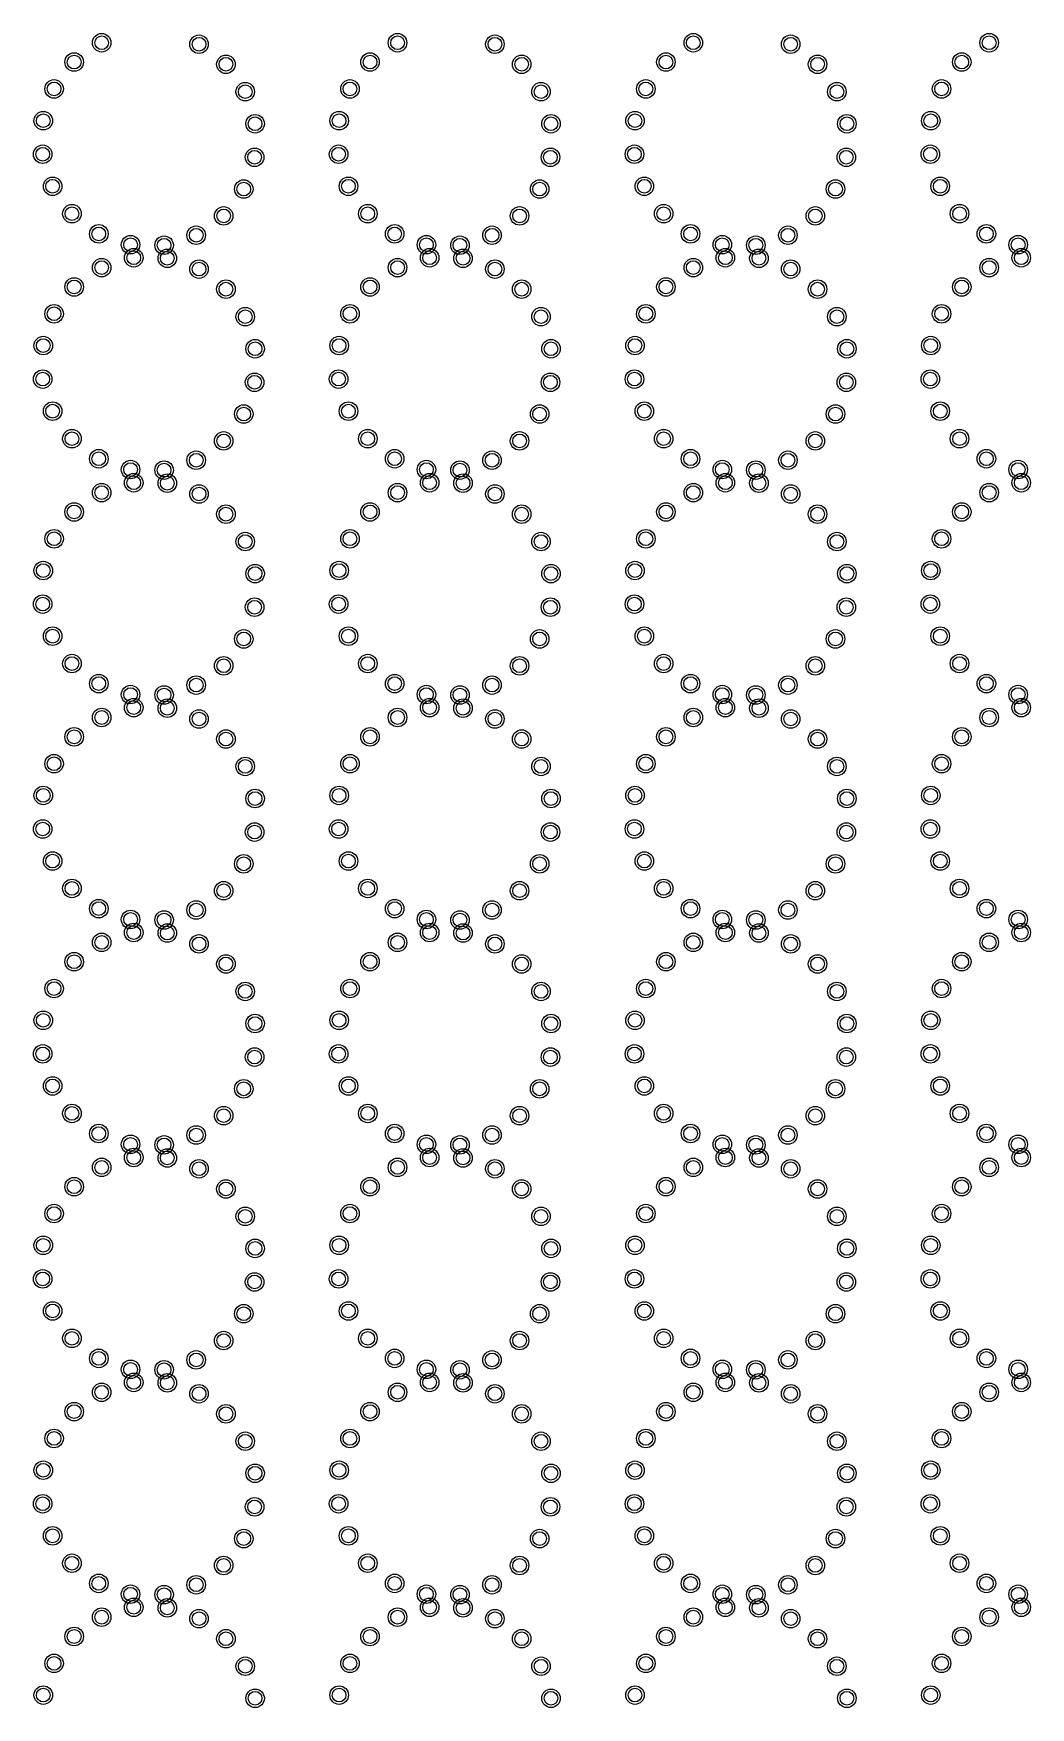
# Model space of a CAD drawing. Extents: x -1 to 383, y -3 to 314.
# Drawn here: x -0.8 to 93.1, y 156.5 to 314.2 of the extents above; entities that cross this region are included whole.
import ezdxf

# ---------------------------------------------------------------- set-up
doc = ezdxf.new("R2010")
doc.units = 0
doc.header["$MEASUREMENT"] = 0
doc.layers.get('0').update_dxf_attribs({"linetype": 'CONTINUOUS'})

msp = doc.modelspace()

# ---------------------------------------------------------------- linework, layer by layer
for centre, radius in [((5.66, 313.33), 0.873), ((5.66, 313.33), 0.645), ((14.83, 313.19), 0.873), ((14.83, 313.19), 0.645), ((33.52, 313.33), 0.873), ((33.52, 313.33), 0.645), ((42.69, 313.19), 0.873), ((42.69, 313.19), 0.645), ((61.37, 313.33), 0.873), ((61.37, 313.33), 0.645), ((70.54, 313.19), 0.873), ((70.54, 313.19), 0.645), ((89.23, 313.33), 0.873), ((89.23, 313.33), 0.645), ((3.07, 311.51), 0.873), ((17.36, 311.3), 0.873), ((30.93, 311.51), 0.873), ((45.21, 311.3), 0.873), ((58.79, 311.51), 0.873), ((73.07, 311.3), 0.873), ((86.65, 311.51), 0.873), ((3.07, 311.51), 0.645), ((17.36, 311.3), 0.645), ((30.93, 311.51), 0.645), ((45.21, 311.3), 0.645), ((58.79, 311.51), 0.645), ((73.07, 311.3), 0.645), ((86.65, 311.51), 0.645), ((1.18, 308.98), 0.873), ((1.18, 308.98), 0.645), ((19.18, 308.72), 0.873), ((19.18, 308.72), 0.645), ((29.04, 308.98), 0.873), ((29.04, 308.98), 0.645), ((47.03, 308.72), 0.873), ((47.03, 308.72), 0.645), ((56.9, 308.98), 0.873), ((56.9, 308.98), 0.645), ((74.89, 308.72), 0.873), ((74.89, 308.72), 0.645), ((84.75, 308.98), 0.873), ((84.75, 308.98), 0.645), ((0.16, 305.99), 0.873), ((0.16, 305.99), 0.645), ((20.11, 305.7), 0.873), ((20.11, 305.7), 0.645), ((28.02, 305.99), 0.873), ((28.02, 305.99), 0.645), ((47.97, 305.7), 0.873), ((47.97, 305.7), 0.645), ((55.88, 305.99), 0.873), ((55.88, 305.99), 0.645), ((75.83, 305.7), 0.873), ((75.83, 305.7), 0.645), ((83.73, 305.99), 0.873), ((83.73, 305.99), 0.645), ((0.11, 302.83), 0.873), ((0.11, 302.83), 0.645), ((20.06, 302.54), 0.873), ((20.06, 302.54), 0.645), ((27.97, 302.83), 0.873), ((27.97, 302.83), 0.645), ((47.92, 302.54), 0.873), ((47.92, 302.54), 0.645), ((55.83, 302.83), 0.873), ((55.83, 302.83), 0.645), ((75.78, 302.54), 0.873), ((75.78, 302.54), 0.645), ((83.69, 302.83), 0.873), ((83.69, 302.83), 0.645), ((1.04, 299.81), 0.873), ((1.04, 299.81), 0.645), ((19.04, 299.55), 0.873), ((19.04, 299.55), 0.645), ((28.9, 299.81), 0.873), ((28.9, 299.81), 0.645), ((46.9, 299.55), 0.873), ((46.9, 299.55), 0.645), ((56.76, 299.81), 0.873), ((56.76, 299.81), 0.645), ((74.76, 299.55), 0.873), ((74.76, 299.55), 0.645), ((84.62, 299.81), 0.873), ((84.62, 299.81), 0.645), ((2.86, 297.23), 0.873), ((30.72, 297.23), 0.873), ((58.58, 297.23), 0.873), ((86.44, 297.23), 0.873), ((2.86, 297.23), 0.645), ((17.15, 297.02), 0.873), ((17.15, 297.02), 0.645), ((30.72, 297.23), 0.645), ((45.01, 297.02), 0.873), ((45.01, 297.02), 0.645), ((58.58, 297.23), 0.645), ((72.86, 297.02), 0.873), ((72.86, 297.02), 0.645), ((86.44, 297.23), 0.645), ((5.39, 295.33), 0.873), ((5.39, 295.33), 0.645), ((8.38, 294.31), 0.873), ((8.38, 294.31), 0.645), ((11.54, 294.26), 0.873), ((11.54, 294.26), 0.645), ((14.56, 295.2), 0.873), ((14.56, 295.2), 0.645), ((33.25, 295.33), 0.873), ((33.25, 295.33), 0.645), ((36.24, 294.31), 0.873), ((36.24, 294.31), 0.645), ((39.4, 294.26), 0.873), ((39.4, 294.26), 0.645), ((42.42, 295.2), 0.873), ((42.42, 295.2), 0.645), ((61.11, 295.33), 0.873), ((61.11, 295.33), 0.645), ((64.1, 294.31), 0.873), ((64.1, 294.31), 0.645), ((67.26, 294.26), 0.873), ((67.26, 294.26), 0.645), ((70.28, 295.2), 0.873), ((70.28, 295.2), 0.645), ((88.97, 295.33), 0.873), ((88.97, 295.33), 0.645), ((91.96, 294.31), 0.873), ((91.96, 294.31), 0.645), ((8.68, 293.08), 0.873), ((8.68, 293.08), 0.645), ((11.84, 293.03), 0.873), ((11.84, 293.03), 0.645), ((36.54, 293.08), 0.873), ((36.54, 293.08), 0.645), ((39.69, 293.03), 0.873), ((39.69, 293.03), 0.645), ((64.39, 293.08), 0.873), ((64.39, 293.08), 0.645), ((67.55, 293.03), 0.873), ((67.55, 293.03), 0.645), ((92.25, 293.08), 0.873), ((92.25, 293.08), 0.645), ((5.66, 292.15), 0.873), ((5.66, 292.15), 0.645), ((14.83, 292.01), 0.873), ((14.83, 292.01), 0.645), ((33.52, 292.15), 0.873), ((33.52, 292.15), 0.645), ((42.69, 292.01), 0.873), ((42.69, 292.01), 0.645), ((61.37, 292.15), 0.873), ((61.37, 292.15), 0.645), ((70.54, 292.01), 0.873), ((70.54, 292.01), 0.645), ((89.23, 292.15), 0.873), ((89.23, 292.15), 0.645), ((3.07, 290.33), 0.873), ((3.07, 290.33), 0.645), ((17.36, 290.12), 0.873), ((17.36, 290.12), 0.645), ((30.93, 290.33), 0.873), ((30.93, 290.33), 0.645), ((45.21, 290.12), 0.873), ((45.21, 290.12), 0.645), ((58.79, 290.33), 0.873), ((58.79, 290.33), 0.645), ((73.07, 290.12), 0.873), ((73.07, 290.12), 0.645), ((86.65, 290.33), 0.873), ((86.65, 290.33), 0.645), ((1.18, 287.8), 0.873), ((29.04, 287.8), 0.873), ((56.9, 287.8), 0.873), ((84.75, 287.8), 0.873), ((1.18, 287.8), 0.645), ((19.18, 287.53), 0.873), ((19.18, 287.53), 0.645), ((29.04, 287.8), 0.645), ((47.03, 287.53), 0.873), ((47.03, 287.53), 0.645), ((56.9, 287.8), 0.645), ((74.89, 287.53), 0.873), ((74.89, 287.53), 0.645), ((84.75, 287.8), 0.645), ((0.16, 284.81), 0.873), ((0.16, 284.81), 0.645), ((20.11, 284.51), 0.873), ((28.02, 284.81), 0.873), ((28.02, 284.81), 0.645), ((47.97, 284.51), 0.873), ((55.88, 284.81), 0.873), ((55.88, 284.81), 0.645), ((75.83, 284.51), 0.873), ((83.73, 284.81), 0.873), ((83.73, 284.81), 0.645), ((20.11, 284.51), 0.645), ((47.97, 284.51), 0.645), ((75.83, 284.51), 0.645), ((0.11, 281.65), 0.873), ((0.11, 281.65), 0.645), ((20.06, 281.35), 0.873), ((27.97, 281.65), 0.873), ((27.97, 281.65), 0.645), ((47.92, 281.35), 0.873), ((55.83, 281.65), 0.873), ((55.83, 281.65), 0.645), ((75.78, 281.35), 0.873), ((83.69, 281.65), 0.873), ((83.69, 281.65), 0.645), ((20.06, 281.35), 0.645), ((47.92, 281.35), 0.645), ((75.78, 281.35), 0.645), ((1.04, 278.63), 0.873), ((1.04, 278.63), 0.645), ((19.04, 278.36), 0.873), ((28.9, 278.63), 0.873), ((28.9, 278.63), 0.645), ((46.9, 278.36), 0.873), ((56.76, 278.63), 0.873), ((56.76, 278.63), 0.645), ((74.76, 278.36), 0.873), ((84.62, 278.63), 0.873), ((84.62, 278.63), 0.645), ((19.04, 278.36), 0.645), ((46.9, 278.36), 0.645), ((74.76, 278.36), 0.645), ((2.86, 276.04), 0.873), ((2.86, 276.04), 0.645), ((17.15, 275.83), 0.873), ((17.15, 275.83), 0.645), ((30.72, 276.04), 0.873), ((30.72, 276.04), 0.645), ((45.01, 275.83), 0.873), ((45.01, 275.83), 0.645), ((58.58, 276.04), 0.873), ((58.58, 276.04), 0.645), ((72.86, 275.83), 0.873), ((72.86, 275.83), 0.645), ((86.44, 276.04), 0.873), ((86.44, 276.04), 0.645), ((5.39, 274.15), 0.873), ((5.39, 274.15), 0.645), ((14.56, 274.01), 0.873), ((14.56, 274.01), 0.645), ((33.25, 274.15), 0.873), ((33.25, 274.15), 0.645), ((42.42, 274.01), 0.873), ((42.42, 274.01), 0.645), ((61.11, 274.15), 0.873), ((61.11, 274.15), 0.645), ((70.28, 274.01), 0.873), ((70.28, 274.01), 0.645), ((88.97, 274.15), 0.873), ((88.97, 274.15), 0.645), ((8.38, 273.13), 0.873), ((8.38, 273.13), 0.645), ((8.68, 271.89), 0.873), ((11.54, 273.08), 0.873), ((11.54, 273.08), 0.645), ((36.24, 273.13), 0.873), ((36.24, 273.13), 0.645), ((36.54, 271.89), 0.873), ((39.4, 273.08), 0.873), ((39.4, 273.08), 0.645), ((64.1, 273.13), 0.873), ((64.1, 273.13), 0.645), ((64.39, 271.89), 0.873), ((67.26, 273.08), 0.873), ((67.26, 273.08), 0.645), ((91.96, 273.13), 0.873), ((91.96, 273.13), 0.645), ((92.25, 271.89), 0.873), ((5.66, 270.96), 0.873), ((5.66, 270.96), 0.645), ((8.68, 271.89), 0.645), ((11.84, 271.85), 0.873), ((11.84, 271.85), 0.645), ((14.83, 270.83), 0.873), ((14.83, 270.83), 0.645), ((33.52, 270.96), 0.873), ((33.52, 270.96), 0.645), ((36.54, 271.89), 0.645), ((39.69, 271.85), 0.873), ((39.69, 271.85), 0.645), ((42.69, 270.83), 0.873), ((42.69, 270.83), 0.645), ((61.37, 270.96), 0.873), ((61.37, 270.96), 0.645), ((64.39, 271.89), 0.645), ((67.55, 271.85), 0.873), ((67.55, 271.85), 0.645), ((70.54, 270.83), 0.873), ((70.54, 270.83), 0.645), ((89.23, 270.96), 0.873), ((89.23, 270.96), 0.645), ((92.25, 271.89), 0.645), ((3.07, 269.14), 0.873), ((3.07, 269.14), 0.645), ((17.36, 268.93), 0.873), ((30.93, 269.14), 0.873), ((30.93, 269.14), 0.645), ((45.21, 268.93), 0.873), ((58.79, 269.14), 0.873), ((58.79, 269.14), 0.645), ((73.07, 268.93), 0.873), ((86.65, 269.14), 0.873), ((86.65, 269.14), 0.645), ((17.36, 268.93), 0.645), ((45.21, 268.93), 0.645), ((73.07, 268.93), 0.645), ((1.18, 266.61), 0.873), ((1.18, 266.61), 0.645), ((19.18, 266.35), 0.873), ((19.18, 266.35), 0.645), ((29.04, 266.61), 0.873), ((29.04, 266.61), 0.645), ((47.03, 266.35), 0.873), ((47.03, 266.35), 0.645), ((56.9, 266.61), 0.873), ((56.9, 266.61), 0.645), ((74.89, 266.35), 0.873), ((74.89, 266.35), 0.645), ((84.75, 266.61), 0.873), ((84.75, 266.61), 0.645), ((0.16, 263.62), 0.873), ((0.16, 263.62), 0.645), ((20.11, 263.33), 0.873), ((20.11, 263.33), 0.645), ((28.02, 263.62), 0.873), ((28.02, 263.62), 0.645), ((47.97, 263.33), 0.873), ((47.97, 263.33), 0.645), ((55.88, 263.62), 0.873), ((55.88, 263.62), 0.645), ((75.83, 263.33), 0.873), ((75.83, 263.33), 0.645), ((83.73, 263.62), 0.873), ((83.73, 263.62), 0.645), ((0.11, 260.46), 0.873), ((0.11, 260.46), 0.645), ((20.06, 260.17), 0.873), ((20.06, 260.17), 0.645), ((27.97, 260.46), 0.873), ((27.97, 260.46), 0.645), ((47.92, 260.17), 0.873), ((47.92, 260.17), 0.645), ((55.83, 260.46), 0.873), ((55.83, 260.46), 0.645), ((75.78, 260.17), 0.873), ((75.78, 260.17), 0.645), ((83.69, 260.46), 0.873), ((83.69, 260.46), 0.645), ((1.04, 257.44), 0.873), ((1.04, 257.44), 0.645), ((19.04, 257.18), 0.873), ((19.04, 257.18), 0.645), ((28.9, 257.44), 0.873), ((28.9, 257.44), 0.645), ((46.9, 257.18), 0.873), ((46.9, 257.18), 0.645), ((56.76, 257.44), 0.873), ((56.76, 257.44), 0.645), ((74.76, 257.18), 0.873), ((74.76, 257.18), 0.645), ((84.62, 257.44), 0.873), ((84.62, 257.44), 0.645), ((2.86, 254.86), 0.873), ((2.86, 254.86), 0.645), ((17.15, 254.65), 0.873), ((30.72, 254.86), 0.873), ((30.72, 254.86), 0.645), ((45.01, 254.65), 0.873), ((58.58, 254.86), 0.873), ((58.58, 254.86), 0.645), ((72.86, 254.65), 0.873), ((86.44, 254.86), 0.873), ((86.44, 254.86), 0.645), ((5.39, 252.97), 0.873), ((17.15, 254.65), 0.645), ((33.25, 252.97), 0.873), ((45.01, 254.65), 0.645), ((61.11, 252.97), 0.873), ((72.86, 254.65), 0.645), ((88.97, 252.97), 0.873), ((5.39, 252.97), 0.645), ((8.38, 251.94), 0.873), ((8.38, 251.94), 0.645), ((11.54, 251.9), 0.873), ((11.54, 251.9), 0.645), ((14.56, 252.83), 0.873), ((14.56, 252.83), 0.645), ((33.25, 252.97), 0.645), ((36.24, 251.94), 0.873), ((36.24, 251.94), 0.645), ((39.4, 251.9), 0.873), ((39.4, 251.9), 0.645), ((42.42, 252.83), 0.873), ((42.42, 252.83), 0.645), ((61.11, 252.97), 0.645), ((64.1, 251.94), 0.873), ((64.1, 251.94), 0.645), ((67.26, 251.9), 0.873), ((67.26, 251.9), 0.645), ((70.28, 252.83), 0.873), ((70.28, 252.83), 0.645), ((88.97, 252.97), 0.645), ((91.96, 251.94), 0.873), ((91.96, 251.94), 0.645), ((8.68, 250.71), 0.873), ((8.68, 250.71), 0.645), ((11.84, 250.66), 0.873), ((11.84, 250.66), 0.645), ((36.54, 250.71), 0.873), ((36.54, 250.71), 0.645), ((39.69, 250.66), 0.873), ((39.69, 250.66), 0.645), ((64.39, 250.71), 0.873), ((64.39, 250.71), 0.645), ((67.55, 250.66), 0.873), ((67.55, 250.66), 0.645), ((92.25, 250.71), 0.873), ((92.25, 250.71), 0.645), ((5.66, 249.78), 0.873), ((5.66, 249.78), 0.645), ((14.83, 249.64), 0.873), ((14.83, 249.64), 0.645), ((33.52, 249.78), 0.873), ((33.52, 249.78), 0.645), ((42.69, 249.64), 0.873), ((42.69, 249.64), 0.645), ((61.37, 249.78), 0.873), ((61.37, 249.78), 0.645), ((70.54, 249.64), 0.873), ((70.54, 249.64), 0.645), ((89.23, 249.78), 0.873), ((89.23, 249.78), 0.645), ((3.07, 247.96), 0.873), ((3.07, 247.96), 0.645), ((17.36, 247.75), 0.873), ((17.36, 247.75), 0.645), ((30.93, 247.96), 0.873), ((30.93, 247.96), 0.645), ((45.21, 247.75), 0.873), ((45.21, 247.75), 0.645), ((58.79, 247.96), 0.873), ((58.79, 247.96), 0.645), ((73.07, 247.75), 0.873), ((73.07, 247.75), 0.645), ((86.65, 247.96), 0.873), ((86.65, 247.96), 0.645), ((1.18, 245.43), 0.873), ((1.18, 245.43), 0.645), ((19.18, 245.17), 0.873), ((29.04, 245.43), 0.873), ((29.04, 245.43), 0.645), ((47.03, 245.17), 0.873), ((56.9, 245.43), 0.873), ((56.9, 245.43), 0.645), ((74.89, 245.17), 0.873), ((84.75, 245.43), 0.873), ((84.75, 245.43), 0.645), ((19.18, 245.17), 0.645), ((47.03, 245.17), 0.645), ((74.89, 245.17), 0.645), ((0.16, 242.44), 0.873), ((0.16, 242.44), 0.645), ((20.11, 242.15), 0.873), ((28.02, 242.44), 0.873), ((28.02, 242.44), 0.645), ((47.97, 242.15), 0.873), ((55.88, 242.44), 0.873), ((55.88, 242.44), 0.645), ((75.83, 242.15), 0.873), ((83.73, 242.44), 0.873), ((83.73, 242.44), 0.645), ((20.11, 242.15), 0.645), ((47.97, 242.15), 0.645), ((75.83, 242.15), 0.645), ((0.11, 239.28), 0.873), ((0.11, 239.28), 0.645), ((20.06, 238.99), 0.873), ((27.97, 239.28), 0.873), ((27.97, 239.28), 0.645), ((47.92, 238.99), 0.873), ((55.83, 239.28), 0.873), ((55.83, 239.28), 0.645), ((75.78, 238.99), 0.873), ((83.69, 239.28), 0.873), ((83.69, 239.28), 0.645), ((20.06, 238.99), 0.645), ((47.92, 238.99), 0.645), ((75.78, 238.99), 0.645), ((1.04, 236.26), 0.873), ((1.04, 236.26), 0.645), ((19.04, 236), 0.873), ((19.04, 236), 0.645), ((28.9, 236.26), 0.873), ((28.9, 236.26), 0.645), ((46.9, 236), 0.873), ((46.9, 236), 0.645), ((56.76, 236.26), 0.873), ((56.76, 236.26), 0.645), ((74.76, 236), 0.873), ((74.76, 236), 0.645), ((84.62, 236.26), 0.873), ((84.62, 236.26), 0.645), ((2.86, 233.68), 0.873), ((2.86, 233.68), 0.645), ((17.15, 233.47), 0.873), ((17.15, 233.47), 0.645), ((30.72, 233.68), 0.873), ((30.72, 233.68), 0.645), ((45.01, 233.47), 0.873), ((45.01, 233.47), 0.645), ((58.58, 233.68), 0.873), ((58.58, 233.68), 0.645), ((72.86, 233.47), 0.873), ((72.86, 233.47), 0.645), ((86.44, 233.68), 0.873), ((86.44, 233.68), 0.645), ((5.39, 231.78), 0.873), ((5.39, 231.78), 0.645), ((14.56, 231.65), 0.873), ((14.56, 231.65), 0.645), ((33.25, 231.78), 0.873), ((33.25, 231.78), 0.645), ((42.42, 231.65), 0.873), ((42.42, 231.65), 0.645), ((61.11, 231.78), 0.873), ((61.11, 231.78), 0.645), ((70.28, 231.65), 0.873), ((70.28, 231.65), 0.645), ((88.97, 231.78), 0.873), ((88.97, 231.78), 0.645), ((8.38, 230.76), 0.873), ((8.38, 230.76), 0.645), ((8.68, 229.53), 0.873), ((11.54, 230.71), 0.873), ((11.54, 230.71), 0.645), ((11.84, 229.48), 0.873), ((36.24, 230.76), 0.873), ((36.24, 230.76), 0.645), ((36.54, 229.53), 0.873), ((39.4, 230.71), 0.873), ((39.4, 230.71), 0.645), ((39.69, 229.48), 0.873), ((64.1, 230.76), 0.873), ((64.1, 230.76), 0.645), ((64.39, 229.53), 0.873), ((67.26, 230.71), 0.873), ((67.26, 230.71), 0.645), ((67.55, 229.48), 0.873), ((91.96, 230.76), 0.873), ((91.96, 230.76), 0.645), ((92.25, 229.53), 0.873), ((5.66, 228.6), 0.873), ((5.66, 228.6), 0.645), ((8.68, 229.53), 0.645), ((11.84, 229.48), 0.645), ((14.83, 228.46), 0.873), ((14.83, 228.46), 0.645), ((33.52, 228.6), 0.873), ((33.52, 228.6), 0.645), ((36.54, 229.53), 0.645), ((39.69, 229.48), 0.645), ((42.69, 228.46), 0.873), ((42.69, 228.46), 0.645), ((61.37, 228.6), 0.873), ((61.37, 228.6), 0.645), ((64.39, 229.53), 0.645), ((67.55, 229.48), 0.645), ((70.54, 228.46), 0.873), ((70.54, 228.46), 0.645), ((89.23, 228.6), 0.873), ((89.23, 228.6), 0.645), ((92.25, 229.53), 0.645), ((3.07, 226.78), 0.873), ((3.07, 226.78), 0.645), ((17.36, 226.57), 0.873), ((17.36, 226.57), 0.645), ((30.93, 226.78), 0.873), ((30.93, 226.78), 0.645), ((45.21, 226.57), 0.873), ((45.21, 226.57), 0.645), ((58.79, 226.78), 0.873), ((58.79, 226.78), 0.645), ((73.07, 226.57), 0.873), ((73.07, 226.57), 0.645), ((86.65, 226.78), 0.873), ((86.65, 226.78), 0.645), ((1.18, 224.25), 0.873), ((1.18, 224.25), 0.645), ((19.18, 223.98), 0.873), ((19.18, 223.98), 0.645), ((29.04, 224.25), 0.873), ((29.04, 224.25), 0.645), ((47.03, 223.98), 0.873), ((47.03, 223.98), 0.645), ((56.9, 224.25), 0.873), ((56.9, 224.25), 0.645), ((74.89, 223.98), 0.873), ((74.89, 223.98), 0.645), ((84.75, 224.25), 0.873), ((84.75, 224.25), 0.645), ((0.16, 221.26), 0.873), ((0.16, 221.26), 0.645), ((20.11, 220.96), 0.873), ((20.11, 220.96), 0.645), ((28.02, 221.26), 0.873), ((28.02, 221.26), 0.645), ((47.97, 220.96), 0.873), ((47.97, 220.96), 0.645), ((55.88, 221.26), 0.873), ((55.88, 221.26), 0.645), ((75.83, 220.96), 0.873), ((75.83, 220.96), 0.645), ((83.73, 221.26), 0.873), ((83.73, 221.26), 0.645), ((0.11, 218.1), 0.873), ((0.11, 218.1), 0.645), ((20.06, 217.8), 0.873), ((20.06, 217.8), 0.645), ((27.97, 218.1), 0.873), ((27.97, 218.1), 0.645), ((47.92, 217.8), 0.873), ((47.92, 217.8), 0.645), ((55.83, 218.1), 0.873), ((55.83, 218.1), 0.645), ((75.78, 217.8), 0.873), ((75.78, 217.8), 0.645), ((83.69, 218.1), 0.873), ((83.69, 218.1), 0.645), ((1.04, 215.08), 0.873), ((1.04, 215.08), 0.645), ((19.04, 214.81), 0.873), ((19.04, 214.81), 0.645), ((28.9, 215.08), 0.873), ((28.9, 215.08), 0.645), ((46.9, 214.81), 0.873), ((46.9, 214.81), 0.645), ((56.76, 215.08), 0.873), ((56.76, 215.08), 0.645), ((74.76, 214.81), 0.873), ((74.76, 214.81), 0.645), ((84.62, 215.08), 0.873), ((84.62, 215.08), 0.645), ((2.86, 212.49), 0.873), ((2.86, 212.49), 0.645), ((17.15, 212.28), 0.873), ((17.15, 212.28), 0.645), ((30.72, 212.49), 0.873), ((30.72, 212.49), 0.645), ((45.01, 212.28), 0.873), ((45.01, 212.28), 0.645), ((58.58, 212.49), 0.873), ((58.58, 212.49), 0.645), ((72.86, 212.28), 0.873), ((72.86, 212.28), 0.645), ((86.44, 212.49), 0.873), ((86.44, 212.49), 0.645), ((5.39, 210.6), 0.873), ((14.56, 210.46), 0.873), ((33.25, 210.6), 0.873), ((42.42, 210.46), 0.873), ((61.11, 210.6), 0.873), ((70.28, 210.46), 0.873), ((88.97, 210.6), 0.873), ((5.39, 210.6), 0.645), ((8.38, 209.58), 0.873), ((8.38, 209.58), 0.645), ((11.54, 209.53), 0.873), ((11.54, 209.53), 0.645), ((14.56, 210.46), 0.645), ((33.25, 210.6), 0.645), ((36.24, 209.58), 0.873), ((36.24, 209.58), 0.645), ((39.4, 209.53), 0.873), ((39.4, 209.53), 0.645), ((42.42, 210.46), 0.645), ((61.11, 210.6), 0.645), ((64.1, 209.58), 0.873), ((64.1, 209.58), 0.645), ((67.26, 209.53), 0.873), ((67.26, 209.53), 0.645), ((70.28, 210.46), 0.645), ((88.97, 210.6), 0.645), ((91.96, 209.58), 0.873), ((91.96, 209.58), 0.645), ((5.66, 207.41), 0.873), ((8.68, 208.34), 0.873), ((8.68, 208.34), 0.645), ((11.84, 208.3), 0.873), ((11.84, 208.3), 0.645), ((14.83, 207.28), 0.873), ((33.52, 207.41), 0.873), ((36.54, 208.34), 0.873), ((36.54, 208.34), 0.645), ((39.69, 208.3), 0.873), ((39.69, 208.3), 0.645), ((42.69, 207.28), 0.873), ((61.37, 207.41), 0.873), ((64.39, 208.34), 0.873), ((64.39, 208.34), 0.645), ((67.55, 208.3), 0.873), ((67.55, 208.3), 0.645), ((70.54, 207.28), 0.873), ((89.23, 207.41), 0.873), ((92.25, 208.34), 0.873), ((92.25, 208.34), 0.645), ((5.66, 207.41), 0.645), ((14.83, 207.28), 0.645), ((33.52, 207.41), 0.645), ((42.69, 207.28), 0.645), ((61.37, 207.41), 0.645), ((70.54, 207.28), 0.645), ((89.23, 207.41), 0.645), ((3.07, 205.59), 0.873), ((3.07, 205.59), 0.645), ((17.36, 205.38), 0.873), ((17.36, 205.38), 0.645), ((30.93, 205.59), 0.873), ((30.93, 205.59), 0.645), ((45.21, 205.38), 0.873), ((45.21, 205.38), 0.645), ((58.79, 205.59), 0.873), ((58.79, 205.59), 0.645), ((73.07, 205.38), 0.873), ((73.07, 205.38), 0.645), ((86.65, 205.59), 0.873), ((86.65, 205.59), 0.645), ((1.18, 203.06), 0.873), ((1.18, 203.06), 0.645), ((19.18, 202.8), 0.873), ((19.18, 202.8), 0.645), ((29.04, 203.06), 0.873), ((29.04, 203.06), 0.645), ((47.03, 202.8), 0.873), ((47.03, 202.8), 0.645), ((56.9, 203.06), 0.873), ((56.9, 203.06), 0.645), ((74.89, 202.8), 0.873), ((74.89, 202.8), 0.645), ((84.75, 203.06), 0.873), ((84.75, 203.06), 0.645), ((0.16, 200.07), 0.873), ((0.16, 200.07), 0.645), ((20.11, 199.78), 0.873), ((20.11, 199.78), 0.645), ((28.02, 200.07), 0.873), ((28.02, 200.07), 0.645), ((47.97, 199.78), 0.873), ((47.97, 199.78), 0.645), ((55.88, 200.07), 0.873), ((55.88, 200.07), 0.645), ((75.83, 199.78), 0.873), ((75.83, 199.78), 0.645), ((83.73, 200.07), 0.873), ((83.73, 200.07), 0.645), ((0.11, 196.91), 0.873), ((0.11, 196.91), 0.645), ((20.06, 196.62), 0.873), ((20.06, 196.62), 0.645), ((27.97, 196.91), 0.873), ((27.97, 196.91), 0.645), ((47.92, 196.62), 0.873), ((47.92, 196.62), 0.645), ((55.83, 196.91), 0.873), ((55.83, 196.91), 0.645), ((75.78, 196.62), 0.873), ((75.78, 196.62), 0.645), ((83.69, 196.91), 0.873), ((83.69, 196.91), 0.645), ((1.04, 193.89), 0.873), ((1.04, 193.89), 0.645), ((19.04, 193.63), 0.873), ((19.04, 193.63), 0.645), ((28.9, 193.89), 0.873), ((28.9, 193.89), 0.645), ((46.9, 193.63), 0.873), ((46.9, 193.63), 0.645), ((56.76, 193.89), 0.873), ((56.76, 193.89), 0.645), ((74.76, 193.63), 0.873), ((74.76, 193.63), 0.645), ((84.62, 193.89), 0.873), ((84.62, 193.89), 0.645), ((2.86, 191.31), 0.873), ((2.86, 191.31), 0.645), ((17.15, 191.1), 0.873), ((17.15, 191.1), 0.645), ((30.72, 191.31), 0.873), ((30.72, 191.31), 0.645), ((45.01, 191.1), 0.873), ((45.01, 191.1), 0.645), ((58.58, 191.31), 0.873), ((58.58, 191.31), 0.645), ((72.86, 191.1), 0.873), ((72.86, 191.1), 0.645), ((86.44, 191.31), 0.873), ((86.44, 191.31), 0.645), ((5.39, 189.42), 0.873), ((5.39, 189.42), 0.645), ((8.38, 188.39), 0.873), ((11.54, 188.35), 0.873), ((14.56, 189.28), 0.873), ((14.56, 189.28), 0.645), ((33.25, 189.42), 0.873), ((33.25, 189.42), 0.645), ((36.24, 188.39), 0.873), ((39.4, 188.35), 0.873), ((42.42, 189.28), 0.873), ((42.42, 189.28), 0.645), ((61.11, 189.42), 0.873), ((61.11, 189.42), 0.645), ((64.1, 188.39), 0.873), ((67.26, 188.35), 0.873), ((70.28, 189.28), 0.873), ((70.28, 189.28), 0.645), ((88.97, 189.42), 0.873), ((88.97, 189.42), 0.645), ((91.96, 188.39), 0.873), ((8.38, 188.39), 0.645), ((8.68, 187.16), 0.873), ((8.68, 187.16), 0.645), ((11.54, 188.35), 0.645), ((11.84, 187.12), 0.873), ((11.84, 187.12), 0.645), ((36.24, 188.39), 0.645), ((36.54, 187.16), 0.873), ((36.54, 187.16), 0.645), ((39.4, 188.35), 0.645), ((39.69, 187.12), 0.873), ((39.69, 187.12), 0.645), ((64.1, 188.39), 0.645), ((64.39, 187.16), 0.873), ((64.39, 187.16), 0.645), ((67.26, 188.35), 0.645), ((67.55, 187.12), 0.873), ((67.55, 187.12), 0.645), ((91.96, 188.39), 0.645), ((92.25, 187.16), 0.873), ((92.25, 187.16), 0.645), ((5.66, 186.23), 0.873), ((5.66, 186.23), 0.645), ((14.83, 186.09), 0.873), ((14.83, 186.09), 0.645), ((33.52, 186.23), 0.873), ((33.52, 186.23), 0.645), ((42.69, 186.09), 0.873), ((42.69, 186.09), 0.645), ((61.37, 186.23), 0.873), ((61.37, 186.23), 0.645), ((70.54, 186.09), 0.873), ((70.54, 186.09), 0.645), ((89.23, 186.23), 0.873), ((89.23, 186.23), 0.645), ((3.07, 184.41), 0.873), ((3.07, 184.41), 0.645), ((17.36, 184.2), 0.873), ((17.36, 184.2), 0.645), ((30.93, 184.41), 0.873), ((30.93, 184.41), 0.645), ((45.21, 184.2), 0.873), ((45.21, 184.2), 0.645), ((58.79, 184.41), 0.873), ((58.79, 184.41), 0.645), ((73.07, 184.2), 0.873), ((73.07, 184.2), 0.645), ((86.65, 184.41), 0.873), ((86.65, 184.41), 0.645), ((1.18, 181.88), 0.873), ((1.18, 181.88), 0.645), ((19.18, 181.62), 0.873), ((19.18, 181.62), 0.645), ((29.04, 181.88), 0.873), ((29.04, 181.88), 0.645), ((47.03, 181.62), 0.873), ((47.03, 181.62), 0.645), ((56.9, 181.88), 0.873), ((56.9, 181.88), 0.645), ((74.89, 181.62), 0.873), ((74.89, 181.62), 0.645), ((84.75, 181.88), 0.873), ((84.75, 181.88), 0.645), ((0.16, 178.89), 0.873), ((28.02, 178.89), 0.873), ((55.88, 178.89), 0.873), ((83.73, 178.89), 0.873), ((0.16, 178.89), 0.645), ((20.11, 178.6), 0.873), ((20.11, 178.6), 0.645), ((28.02, 178.89), 0.645), ((47.97, 178.6), 0.873), ((47.97, 178.6), 0.645), ((55.88, 178.89), 0.645), ((75.83, 178.6), 0.873), ((75.83, 178.6), 0.645), ((83.73, 178.89), 0.645), ((0.11, 175.73), 0.873), ((27.97, 175.73), 0.873), ((55.83, 175.73), 0.873), ((83.69, 175.73), 0.873), ((0.11, 175.73), 0.645), ((20.06, 175.44), 0.873), ((20.06, 175.44), 0.645), ((27.97, 175.73), 0.645), ((47.92, 175.44), 0.873), ((47.92, 175.44), 0.645), ((55.83, 175.73), 0.645), ((75.78, 175.44), 0.873), ((75.78, 175.44), 0.645), ((83.69, 175.73), 0.645), ((1.04, 172.71), 0.873), ((28.9, 172.71), 0.873), ((56.76, 172.71), 0.873), ((84.62, 172.71), 0.873), ((1.04, 172.71), 0.645), ((19.04, 172.45), 0.873), ((19.04, 172.45), 0.645), ((28.9, 172.71), 0.645), ((46.9, 172.45), 0.873), ((46.9, 172.45), 0.645), ((56.76, 172.71), 0.645), ((74.76, 172.45), 0.873), ((74.76, 172.45), 0.645), ((84.62, 172.71), 0.645), ((2.86, 170.13), 0.873), ((2.86, 170.13), 0.645), ((17.15, 169.92), 0.873), ((17.15, 169.92), 0.645), ((30.72, 170.13), 0.873), ((30.72, 170.13), 0.645), ((45.01, 169.92), 0.873), ((45.01, 169.92), 0.645), ((58.58, 170.13), 0.873), ((58.58, 170.13), 0.645), ((72.86, 169.92), 0.873), ((72.86, 169.92), 0.645), ((86.44, 170.13), 0.873), ((86.44, 170.13), 0.645), ((5.39, 168.23), 0.873), ((5.39, 168.23), 0.645), ((14.56, 168.1), 0.873), ((14.56, 168.1), 0.645), ((33.25, 168.23), 0.873), ((33.25, 168.23), 0.645), ((42.42, 168.1), 0.873), ((42.42, 168.1), 0.645), ((61.11, 168.23), 0.873), ((61.11, 168.23), 0.645), ((70.28, 168.1), 0.873), ((70.28, 168.1), 0.645), ((88.97, 168.23), 0.873), ((88.97, 168.23), 0.645), ((8.38, 167.21), 0.873), ((8.38, 167.21), 0.645), ((11.54, 167.17), 0.873), ((11.54, 167.17), 0.645), ((36.24, 167.21), 0.873), ((36.24, 167.21), 0.645), ((39.4, 167.17), 0.873), ((39.4, 167.17), 0.645), ((64.1, 167.21), 0.873), ((64.1, 167.21), 0.645), ((67.26, 167.17), 0.873), ((67.26, 167.17), 0.645), ((91.96, 167.21), 0.873), ((91.96, 167.21), 0.645), ((5.66, 165.05), 0.873), ((5.66, 165.05), 0.645), ((8.68, 165.98), 0.873), ((8.68, 165.98), 0.645), ((11.84, 165.93), 0.873), ((11.84, 165.93), 0.645), ((14.83, 164.91), 0.873), ((14.83, 164.91), 0.645), ((33.52, 165.05), 0.873), ((33.52, 165.05), 0.645), ((36.54, 165.98), 0.873), ((36.54, 165.98), 0.645), ((39.69, 165.93), 0.873), ((39.69, 165.93), 0.645), ((42.69, 164.91), 0.873), ((42.69, 164.91), 0.645), ((61.37, 165.05), 0.873), ((61.37, 165.05), 0.645), ((64.39, 165.98), 0.873), ((64.39, 165.98), 0.645), ((67.55, 165.93), 0.873), ((67.55, 165.93), 0.645), ((70.54, 164.91), 0.873), ((70.54, 164.91), 0.645), ((89.23, 165.05), 0.873), ((89.23, 165.05), 0.645), ((92.25, 165.98), 0.873), ((92.25, 165.98), 0.645), ((3.07, 163.23), 0.873), ((30.93, 163.23), 0.873), ((58.79, 163.23), 0.873), ((86.65, 163.23), 0.873), ((3.07, 163.23), 0.645), ((17.36, 163.02), 0.873), ((17.36, 163.02), 0.645), ((30.93, 163.23), 0.645), ((45.21, 163.02), 0.873), ((45.21, 163.02), 0.645), ((58.79, 163.23), 0.645), ((73.07, 163.02), 0.873), ((73.07, 163.02), 0.645), ((86.65, 163.23), 0.645), ((1.18, 160.7), 0.873), ((1.18, 160.7), 0.645), ((19.18, 160.43), 0.873), ((19.18, 160.43), 0.645), ((29.04, 160.7), 0.873), ((29.04, 160.7), 0.645), ((47.03, 160.43), 0.873), ((47.03, 160.43), 0.645), ((56.9, 160.7), 0.873), ((56.9, 160.7), 0.645), ((74.89, 160.43), 0.873), ((74.89, 160.43), 0.645), ((84.75, 160.7), 0.873), ((84.75, 160.7), 0.645), ((0.16, 157.71), 0.873), ((0.16, 157.71), 0.645), ((20.11, 157.41), 0.873), ((20.11, 157.41), 0.645), ((28.02, 157.71), 0.873), ((28.02, 157.71), 0.645), ((47.97, 157.41), 0.873), ((47.97, 157.41), 0.645), ((55.88, 157.71), 0.873), ((55.88, 157.71), 0.645), ((75.83, 157.41), 0.873), ((75.83, 157.41), 0.645), ((83.73, 157.71), 0.873), ((83.73, 157.71), 0.645)]:
    msp.add_circle(centre, radius)

doc.saveas('drawing.dxf')
